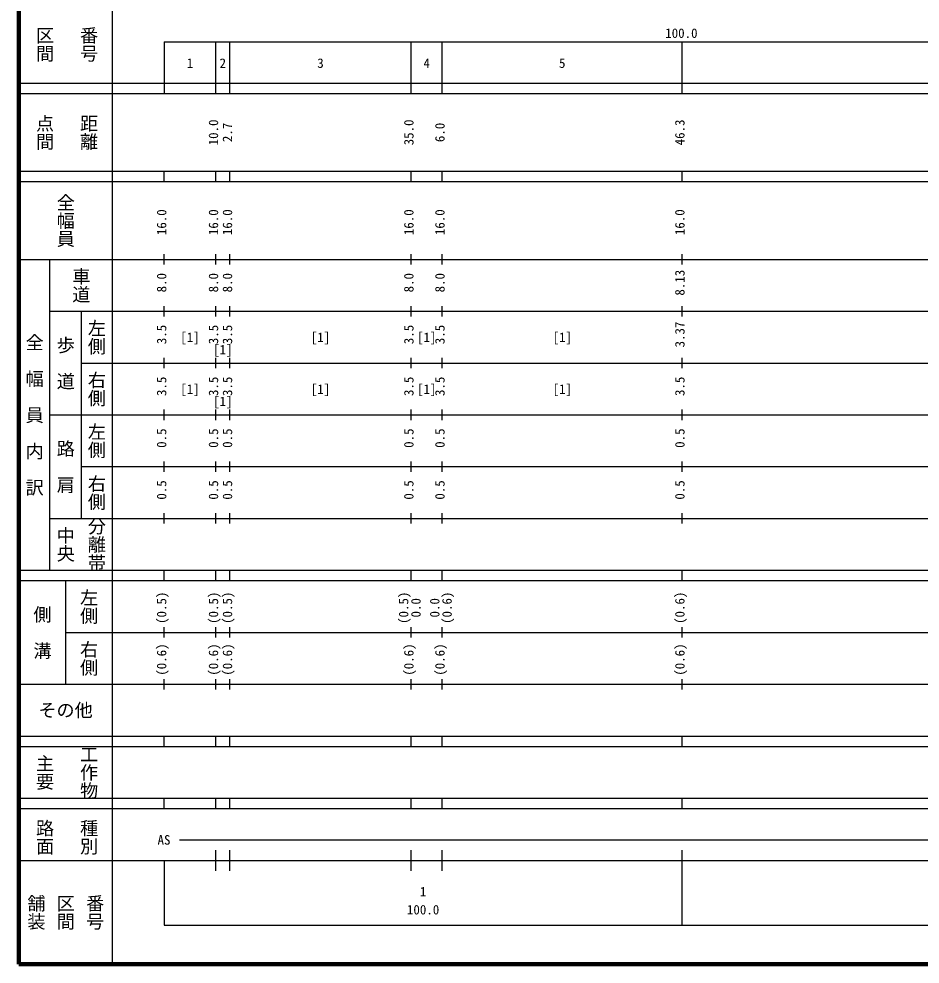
# Model space of a CAD drawing. Units: millimetres on the paper, enlarged 1000 times. Extents: x 40000 to 680000, y 20000 to 380000.
# Drawn here: x 40000 to 213908, y 20000 to 202409 of the extents above; entities that cross this region are included whole.
import ezdxf
from ezdxf.enums import TextEntityAlignment as Align

# ---------------------------------------------------------------- set-up
doc = ezdxf.new("R2010")
doc.units = ezdxf.units.MM
doc.header["$LTSCALE"] = 1000
doc.layers.add('M-TTL', color=2, linetype='Continuous', lineweight=140)
doc.layers.add('M-TTL-BAND', color=7, linetype='Continuous', lineweight=25)
doc.styles.add('@ＭＳ ゴシック', font='')
doc.styles.add('ＭＳ ゴシック', font='')
doc.styles.get('@ＭＳ ゴシック').set_extended_font_data('@MS Gothic')
doc.styles.get('ＭＳ ゴシック').set_extended_font_data('MS Gothic')

msp = doc.modelspace()

# ---------------------------------------------------------------- linework, layer by layer
at = {"layer": 'M-TTL'}
for p, q in [((40000, 380000), (40000, 20000)), ((40000, 20000), (680000, 20000))]:
    msp.add_line(p, q, dxfattribs=at)
at = {"layer": 'M-TTL-BAND'}
for p, q in [((58000, 370000), (58000, 20000)), ((68000, 198000), (579000, 198000)), ((68000, 198000), (68000, 188000)), ((78000, 188000), (78000, 198000)), ((80700, 188000), (80700, 198000)), ((115700, 188000), (115700, 198000)), ((121700, 188000), (121700, 198000)), ((168000, 188000), (168000, 198000)), ((40000, 190000), (579000, 190000)), ((40000, 188000), (579000, 188000)), ((40000, 173000), (579000, 173000)), ((68000, 171000), (68000, 173000)), ((78000, 171000), (78000, 173000)), ((80700, 171000), (80700, 173000)), ((115700, 171000), (115700, 173000)), ((121700, 171000), (121700, 173000)), ((168000, 171000), (168000, 173000)), ((40000, 171000), (579000, 171000)), ((68000, 155000), (68000, 157000)), ((78000, 155000), (78000, 157000)), ((80700, 155000), (80700, 157000)), ((115700, 155000), (115700, 157000)), ((121700, 155000), (121700, 157000)), ((168000, 155000), (168000, 157000)), ((40000, 156000), (579000, 156000)), ((46000, 96000), (46000, 156000)), ((46000, 146000), (579000, 146000)), ((52000, 146000), (52000, 106000)), ((68000, 145000), (68000, 147000)), ((78000, 145000), (78000, 147000)), ((80700, 145000), (80700, 147000)), ((115700, 145000), (115700, 147000)), ((121700, 145000), (121700, 147000)), ((168000, 145000), (168000, 147000)), ((68000, 135000), (68000, 137000)), ((78000, 135000), (78000, 137000)), ((80700, 135000), (80700, 137000)), ((115700, 135000), (115700, 137000)), ((121700, 135000), (121700, 137000)), ((168000, 135000), (168000, 137000)), ((52000, 136000), (579000, 136000)), ((46000, 126000), (579000, 126000)), ((68000, 125000), (68000, 127000)), ((78000, 125000), (78000, 127000)), ((80700, 125000), (80700, 127000)), ((115700, 125000), (115700, 127000)), ((121700, 125000), (121700, 127000)), ((168000, 125000), (168000, 127000)), ((68000, 115000), (68000, 117000)), ((78000, 115000), (78000, 117000)), ((80700, 115000), (80700, 117000)), ((115700, 115000), (115700, 117000)), ((121700, 115000), (121700, 117000)), ((168000, 115000), (168000, 117000)), ((52000, 116000), (579000, 116000)), ((46000, 106000), (579000, 106000)), ((68000, 105000), (68000, 107000)), ((78000, 105000), (78000, 107000)), ((80700, 105000), (80700, 107000)), ((115700, 105000), (115700, 107000)), ((121700, 105000), (121700, 107000)), ((168000, 105000), (168000, 107000)), ((40000, 96000), (579000, 96000)), ((68000, 94000), (68000, 96000)), ((78000, 94000), (78000, 96000)), ((80700, 94000), (80700, 96000)), ((115700, 94000), (115700, 96000)), ((121700, 94000), (121700, 96000)), ((168000, 94000), (168000, 96000)), ((40000, 94000), (579000, 94000)), ((49000, 94000), (49000, 74000)), ((49000, 84000), (579000, 84000)), ((68000, 83000), (68000, 85000)), ((78000, 83000), (78000, 85000)), ((80700, 83000), (80700, 85000)), ((115700, 83000), (115700, 85000)), ((121700, 83000), (121700, 85000)), ((168000, 83000), (168000, 85000)), ((68000, 73000), (68000, 75000)), ((78000, 73000), (78000, 75000)), ((80700, 73000), (80700, 75000)), ((115700, 73000), (115700, 75000)), ((121700, 73000), (121700, 75000)), ((168000, 73000), (168000, 75000)), ((40000, 74000), (579000, 74000)), ((40000, 64000), (579000, 64000)), ((68000, 62000), (68000, 64000)), ((78000, 62000), (78000, 64000)), ((80700, 62000), (80700, 64000)), ((115700, 62000), (115700, 64000)), ((121700, 62000), (121700, 64000)), ((168000, 62000), (168000, 64000)), ((40000, 62000), (579000, 62000)), ((40000, 52000), (579000, 52000)), ((68000, 50000), (68000, 52000)), ((78000, 50000), (78000, 52000)), ((80700, 50000), (80700, 52000)), ((115700, 50000), (115700, 52000)), ((121700, 50000), (121700, 52000)), ((168000, 50000), (168000, 52000)), ((40000, 50000), (579000, 50000)), ((71000, 44000), (356000, 44000)), ((78000, 38000), (78000, 42000)), ((80700, 38000), (80700, 42000)), ((115700, 38000), (115700, 42000)), ((121700, 38000), (121700, 42000)), ((168000, 27500), (168000, 42000)), ((40000, 40000), (579000, 40000)), ((68000, 40000), (68000, 27500)), ((68000, 27500), (579000, 27500))]:
    msp.add_line(p, q, dxfattribs=at)

# ---------------------------------------------------------------- texts
at = {"layer": 'M-TTL-BAND', "style": '@ＭＳ ゴシック'}
for s, p in [('番号', (53500, 197500)), ('区間', (45000, 197500)), ('点間', (45000, 180500)), ('距離', (53500, 180500)), ('全幅員', (49000, 163500)), ('車道', (52000, 151000)), ('左側', (55000, 141000)), ('全\u3000幅\u3000員\u3000内\u3000訳', (43000, 126000)), ('歩\u3000道', (49000, 136000)), ('右側', (55000, 131000)), ('左側', (55000, 121000)), ('路\u3000肩', (49000, 116000)), ('右側', (55000, 111000)), ('分離帯', (55000, 101000)), ('中央', (49000, 101000)), ('左側', (53500, 89000)), ('側\u3000溝', (44500, 84000)), ('右側', (53500, 79000)), ('主要', (45000, 57000)), ('工作物', (53500, 57000)), ('路面', (45000, 44500)), ('種別', (53500, 44500)), ('舗装', (43333, 30000)), ('区間', (49000, 30000)), ('番号', (54667, 30000))]:
    msp.add_text(s, height=2566, rotation=270, dxfattribs=at).set_placement(p, align=Align.MIDDLE_CENTER)
at = {"layer": 'M-TTL-BAND', "style": 'ＭＳ ゴシック'}
for s, p in [('100.0', (167844, 198195)), ('1', (73000, 192405)), ('2', (79350, 192405)), ('3', (98200, 192405)), ('4', (118700, 192405)), ('5', (144850, 192405)), ('[1]', (73000, 139500)), ('[1]', (98200, 139500)), ('[1]', (118700, 139500)), ('[1]', (144850, 139500)), ('[1]', (79350, 137129)), ('[1]', (73000, 129500)), ('[1]', (98200, 129500)), ('[1]', (118700, 129500)), ('[1]', (144850, 129500)), ('[1]', (79350, 127129)), ('AS', (68000, 42500)), ('1', (118000, 32523)), ('100.0', (118000, 29033))]:
    msp.add_text(s, height=1833, dxfattribs=at).set_placement(p, align=Align.BOTTOM_CENTER)
for s, p in [('10.0', (79000, 180500)), ('35.0', (116700, 180500)), ('46.3', (169000, 180500)), ('2.7', (81700, 180500)), ('6.0', (122700, 180500)), ('16.0', (69000, 163174)), ('16.0', (79000, 163174)), ('16.0', (81700, 163174)), ('16.0', (116700, 163174)), ('16.0', (122700, 163174)), ('16.0', (169000, 163174)), ('8.0', (69000, 151500)), ('8.0', (79000, 151500)), ('8.0', (81700, 151500)), ('8.0', (116700, 151500)), ('8.0', (122700, 151500)), ('8.13', (169000, 151500)), ('3.5', (69000, 141500)), ('3.5', (79000, 141500)), ('3.5', (81700, 141500)), ('3.5', (116700, 141500)), ('3.5', (122700, 141500)), ('3.37', (169000, 141500)), ('3.5', (69000, 131500)), ('3.5', (79000, 131500)), ('3.5', (81700, 131500)), ('3.5', (116700, 131500)), ('3.5', (122700, 131500)), ('3.5', (169000, 131500)), ('0.5', (69000, 121500)), ('0.5', (79000, 121500)), ('0.5', (81700, 121500)), ('0.5', (116700, 121500)), ('0.5', (122700, 121500)), ('0.5', (169000, 121500)), ('0.5', (69000, 111500)), ('0.5', (79000, 111500)), ('0.5', (81700, 111500)), ('0.5', (116700, 111500)), ('0.5', (122700, 111500)), ('0.5', (169000, 111500)), ('(0.5)', (69000, 88764)), ('(0.5)', (79000, 88764)), ('(0.5)', (81700, 88764)), ('(0.5)', (115700, 88764)), ('(0.6)', (124070, 88764)), ('(0.6)', (169000, 88764)), ('0.0', (118070, 88764)), ('0.0', (121700, 88764)), ('(0.6)', (69000, 78764)), ('(0.6)', (79000, 78764)), ('(0.6)', (81700, 78764)), ('(0.6)', (116700, 78764)), ('(0.6)', (122700, 78764)), ('(0.6)', (169000, 78764))]:
    msp.add_text(s, height=1833, rotation=90, dxfattribs=at).set_placement(p, align=Align.BOTTOM_CENTER)
msp.add_text('その他', height=2566, dxfattribs=at).set_placement((49000, 69000), align=Align.MIDDLE_CENTER)

doc.saveas('drawing.dxf')
